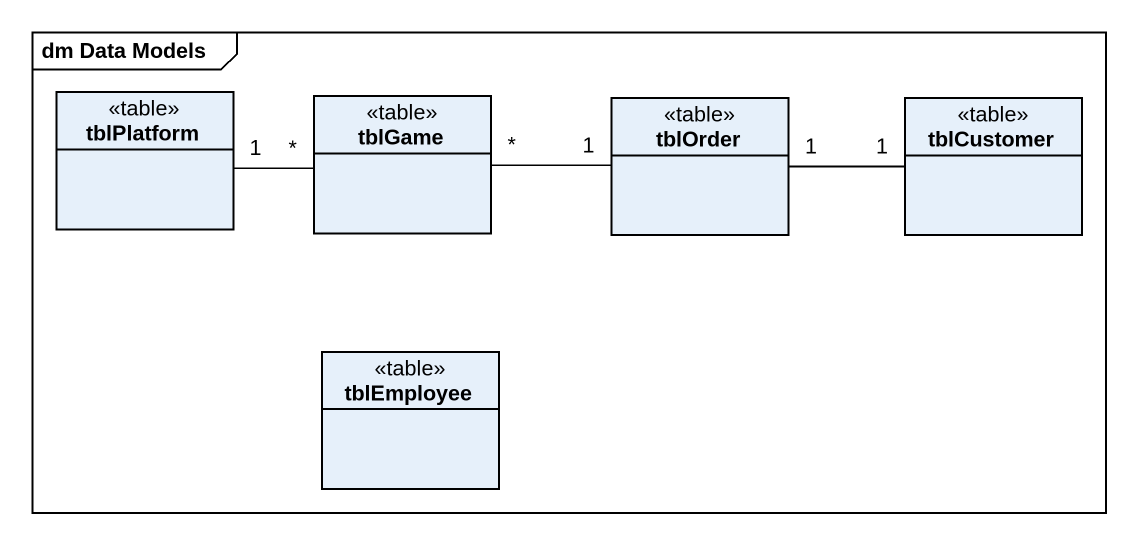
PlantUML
@startuml
mainframe dm Data Models
hide circle
hide empty members
class tblPlatform <<table>>
class tblGame <<table>>
class tblOrder <<table>>
class tblCustomer <<table>>
class tblEmployee <<table>>
tblGame "*" -left- "1" tblPlatform
tblOrder "1" -left- "*" tblGame
tblCustomer "1" -left- "1" tblOrder
@enduml
